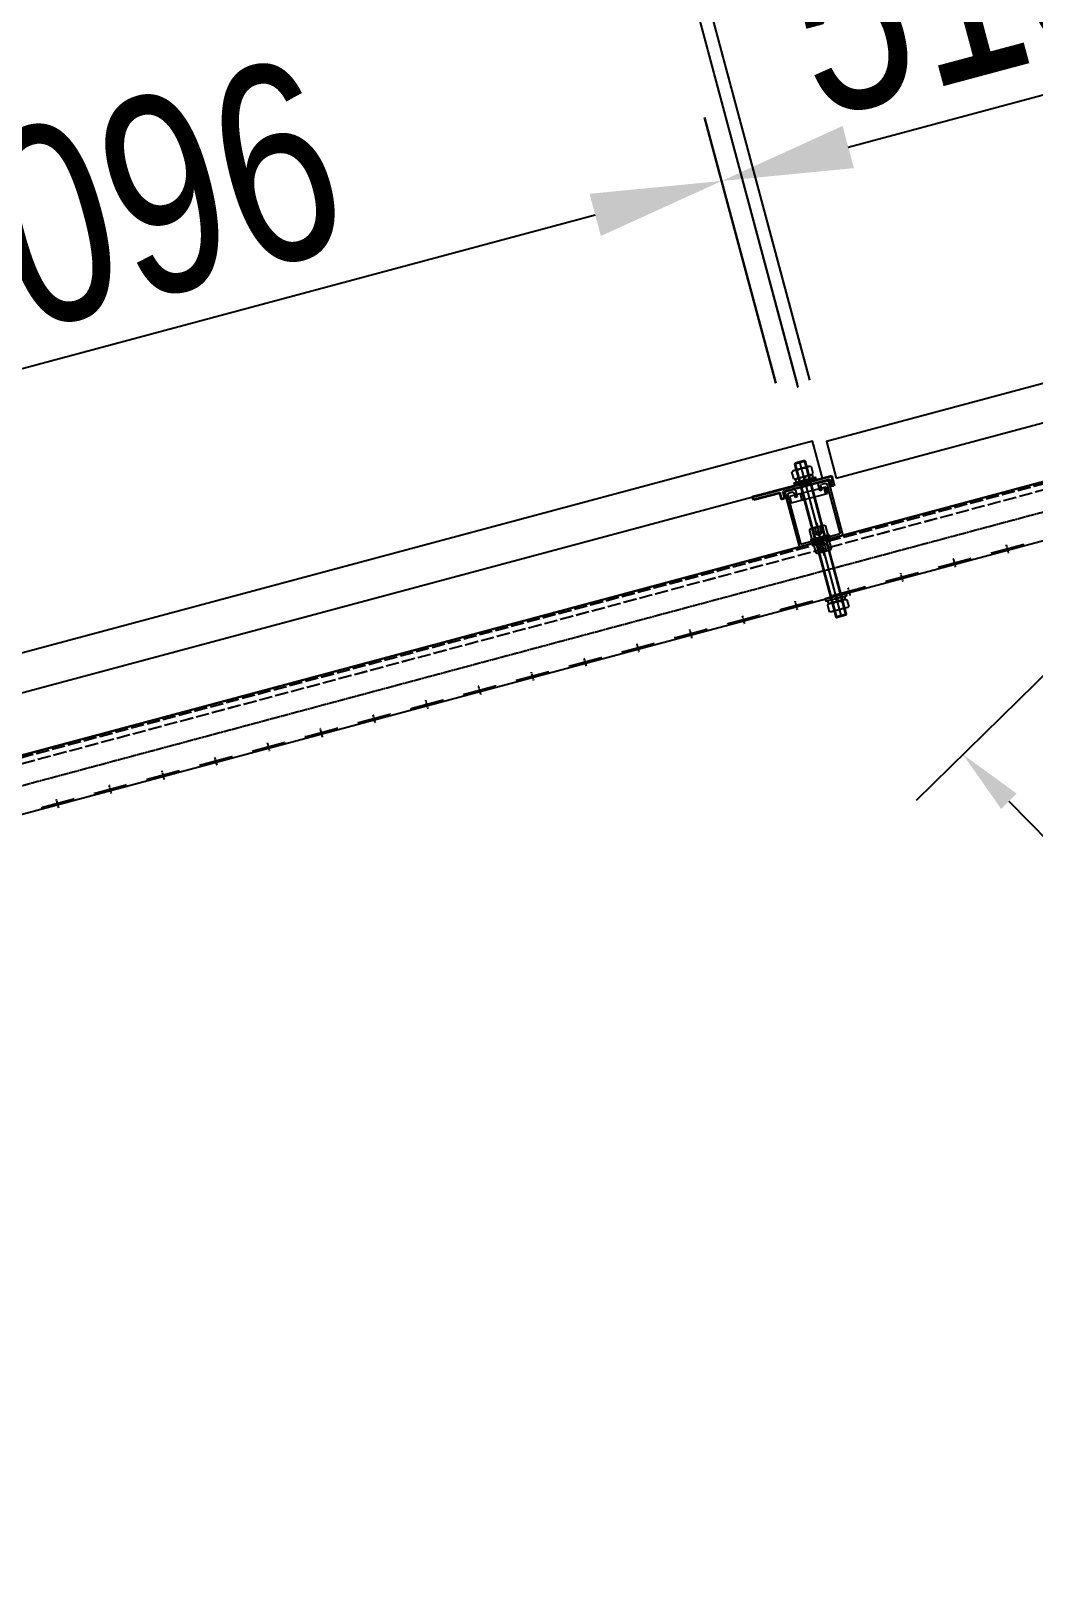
# Model space of a CAD drawing. Header units: millimetres. Extents: x -14454 to 167453, y -24 to 28032.
# Drawn here: x 46027 to 46783, y 24048 to 25224 of the extents above; entities that cross this region are included whole.
import ezdxf

# ---------------------------------------------------------------- set-up
doc = ezdxf.new("R2010")
doc.units = ezdxf.units.MM
for name, pattern in [('ACAD_ISO02W100', [15, 12, -3]), ('CENTER', [50.8, 31.75, -6.35, 6.35, -6.35]), ('CENTER2', [1.125, 0.75, -0.125, 0.125, -0.125]), ('CONTINUOUS1', [0]), ('DASH', [0.35, 0.25, -0.1]), ('DASHED', [19.05, 12.7, -6.35])]:
    doc.linetypes.add(name, pattern=pattern)
for name, color, linetype in [('003_THICK', 7, 'CONTINUOUS1'), ('cushician', 7, 'Continuous'), ('CY_生产图', 7, 'Continuous'), ('E-BUSB', 1, 'Continuous'), ('中心线', 1, 'CENTER2'), ('标注', 3, 'Continuous'), ('粗线', 7, 'Continuous'), ('组件', 4, 'Continuous'), ('细线', 3, 'DASH'), ('虚线', 3, 'ACAD_ISO02W100')]:
    doc.layers.add(name, color=color, linetype=linetype)
doc.layers.add('粗实线', color=7, linetype='Continuous', lineweight=50)
doc.layers.add('粗实线层', color=7, linetype='Continuous', lineweight=35)
doc.styles.add('标准', font='MS PGothic.ttf', dxfattribs={"width": 0.8})
doc.dimstyles.new('plan', dxfattribs={"dimscale": 60, "dimtxt": 3, "dimasz": 1, "dimexe": 1, "dimexo": 1, "dimgap": 0.5, "dimtad": 1, "dimdec": 0, "dimzin": 0, "dimdsep": 46, "dimtxsty": '标准', "dimcen": 0, "dimclrd": 3, "dimclre": 3, "dimclrt": 7, "dimadec": 0, "dimazin": 0, "dimtfac": 1, "dimtdec": 0, "dimtofl": 0, "dimtmove": 0, "dimatfit": 3, "dimfxl": 0, "dimtolj": 1, "dimtzin": 0, "dimlwe": -1, "dimarcsym": 0})
doc.dimstyles.new('副本 plan', dxfattribs={"dimscale": 60, "dimtxt": 3, "dimasz": 1, "dimexe": 3, "dimexo": 1, "dimgap": 0.5, "dimtad": 1, "dimdec": 0, "dimzin": 0, "dimdsep": 46, "dimtxsty": '标准', "dimcen": 0, "dimclrd": 3, "dimclre": 3, "dimclrt": 7, "dimadec": 0, "dimazin": 0, "dimtfac": 1, "dimtdec": 0, "dimtofl": 0, "dimtmove": 1, "dimatfit": 3, "dimfxl": 0, "dimtolj": 1, "dimtzin": 0, "dimlwe": -1, "dimarcsym": 0})

# ---------------------------------------------------------------- blocks, each defined once
blk = doc.blocks.new('*D377')
at = {"color": 3, "transparency": 16777216}
for p, q in [((37639.6, -592.9), (37432.4, -24.2)), ((35323.5, -1436.7), (35116.3, -868))]:
    blk.add_line(p, q, dxfattribs=at)
at = {"color": 3, "lineweight": -2, "transparency": 16777216}
blk.add_line((35193.2, -903.9), (37396.5, -101.1), dxfattribs=at)
at = {"color": 3, "transparency": 16777216}
for points in [[(37393.1, -91.7), (37400, -110.5), (37452.9, -80.6)], [(35189.8, -894.5), (35196.6, -913.3), (35136.8, -924.4)]]:
    blk.add_solid(points, dxfattribs=at)
at = {"layer": 'Defpoints', "color": 0, "transparency": 16777216}
for p in [(37452.9, -80.6), (37660.1, -649.3, 0), (35344, -1493.1, 0)]:
    blk.add_point(p, dxfattribs=at)
at = {"color": 7, "transparency": 16777216, "insert": (36253.8, -389.7), "char_height": 180, "attachment_point": 5, "rotation": 20.0185, "style": '标准'}
blk.add_mtext('\\A1;2465', dxfattribs=at)
blk = doc.blocks.new('*D382')
at = {"color": 3, "lineweight": -2, "transparency": 16777216}
for p, q in [((115555, -115.5), (115783.6, -54.3)), ((115548.9, -319), (115555, -115.5)), ((115670.6, -286.4), (115786.5, -255.4)), ((115543.2, -320.6), (115554.7, -317.5)), ((115427.3, -351.6), (115311.4, -382.7))]:
    blk.add_line(p, q, dxfattribs=at)
at = {"color": 3, "transparency": 16777216}
for p, q in [((115685.3, -851), (115527.6, -262.6)), ((115695.9, -844.5), (115539.2, -259.5))]:
    blk.add_line(p, q, dxfattribs=at)
for points in [[(115665.4, -267.1), (115675.8, -305.7), (115554.7, -317.5)], [(115422.1, -332.3), (115432.4, -371), (115543.2, -320.6)]]:
    blk.add_solid(points, dxfattribs=at)
at = {"layer": 'Defpoints', "color": 0, "transparency": 16777216}
for p in [(115554.7, -317.5), (115700.8, -909), (115711.4, -902.4, 9.3)]:
    blk.add_point(p, dxfattribs=at)
at = {"color": 7, "transparency": 16777216, "insert": (115638.2, 31), "char_height": 180, "attachment_point": 5, "rotation": 14.9999, "style": '标准'}
blk.add_mtext('\\A1;12', dxfattribs=at)
blk = doc.blocks.new('*D387')
at = {"color": 3, "transparency": 16777216}
for p, q in [((115665, -847.2), (115599.9, -604.2)), ((114606.2, -1130.8), (114541.1, -887.9))]:
    blk.add_line(p, q, dxfattribs=at)
at = {"color": 3, "lineweight": -2, "transparency": 16777216}
blk.add_line((114672.6, -914.8), (115499.5, -693.2), dxfattribs=at)
at = {"color": 3, "transparency": 16777216}
for points in [[(115494.3, -673.9), (115504.7, -712.5), (115615.4, -662.1)], [(114667.4, -895.4), (114677.7, -934.1), (114556.6, -945.8)]]:
    blk.add_solid(points, dxfattribs=at)
at = {"layer": 'Defpoints', "color": 0, "transparency": 16777216}
for p in [(115615.4, -662.1), (115680.5, -905.1, 49.8), (114621.8, -1188.8, 48.2)]:
    blk.add_point(p, dxfattribs=at)
at = {"color": 7, "transparency": 16777216, "insert": (115055, -688.1), "char_height": 180, "attachment_point": 5, "rotation": 15, "style": '标准'}
blk.add_mtext('\\A1;1096', dxfattribs=at)
blk = doc.blocks.new('*D390')
at = {"color": 3, "transparency": 16777216}
for p, q in [((115684.6, -848.2), (115527.6, -262.6)), ((114590, -1144.9), (114432.3, -556.1))]:
    blk.add_line(p, q, dxfattribs=at)
at = {"color": 3, "lineweight": -2, "transparency": 16777216}
blk.add_line((114563.7, -583), (115427.3, -351.6), dxfattribs=at)
at = {"color": 3, "transparency": 16777216}
for points in [[(115422.1, -332.3), (115432.4, -370.9), (115543.2, -320.6)], [(114558.5, -563.7), (114568.9, -602.3), (114447.8, -614.1)]]:
    blk.add_solid(points, dxfattribs=at)
at = {"layer": 'Defpoints', "color": 0, "transparency": 16777216}
for p in [(115543.2, -320.6), (115700.1, -906.2, 0), (114605.6, -1202.9)]:
    blk.add_point(p, dxfattribs=at)
at = {"color": 7, "transparency": 16777216, "insert": (114964.4, -351.4), "char_height": 180, "attachment_point": 5, "rotation": 14.9999, "style": '标准'}
blk.add_mtext('\\A1;1134', dxfattribs=at)
blk = doc.blocks.new('zj65100A$C3C46345F')
at = {"layer": '粗线'}
for p, q in [((0, 51), (0, 1)), ((1, 52), (9, 52)), ((2, 49), (2, 3)), ((3, 50), (7, 50)), ((8, 49), (8, 44.9)), ((8, 44.9), (10, 44.9)), ((10, 51), (10, 44.9)), ((31.3, 51), (31.3, 44.9)), ((31.3, 44.9), (33.3, 44.9)), ((32.3, 52), (40.3, 52)), ((33.3, 49), (33.3, 44.9)), ((34.3, 50), (38.3, 50)), ((39.3, 49), (39.3, 3)), ((41.3, 51), (41.3, 1)), ((1, 0), (40.3, 0)), ((3, 2), (38.3, 2))]:
    blk.add_line(p, q, dxfattribs=at)
for centre, start, end in [((1, 51), 90, 180), ((3, 49), 90, 180), ((7, 49), 0, 90), ((9, 51), 0, 90), ((32.3, 51), 90, 180), ((34.3, 49), 90, 180), ((38.3, 49), 0, 90), ((40.3, 51), 0, 90), ((1, 1), 180, 270), ((3, 3), 180, 270), ((38.3, 3), 270, 0), ((40.3, 1), 270, 0)]:
    blk.add_arc(centre, 1, start, end, dxfattribs=at)
blk = doc.blocks.new('zj65100A$C5558085D')
at = {"layer": '粗线'}
for p, q in [((0, 6, 0), (0, 0, 0)), ((0, 6, 0), (34.3, 6, 0)), ((2, 6, 0), (2, 0, 0)), ((24.3, 6, 0), (24.3, 0, 0)), ((34.3, 6, 0), (34.3, 0, 0)), ((34.3, 5.2, 0), (34.3, 5.7, 0)), ((34.3, 0, 0), (0, 0, 0))]:
    blk.add_line(p, q, dxfattribs=at)
blk = doc.blocks.new('zj65100A$C440D491C')
at = {"layer": '粗实线', "lineweight": 35, "ltscale": 0.001}
for p, q in [((-5, 0.5), (-5, 9)), ((29.9, 9), (-5, 9)), ((-2.5, 0), (-4.5, 0)), ((-2, 5.5), (-2, 0.5)), ((-1.5, 6), (41.5, 6)), ((30.2, 8.7), (30.1, 8.9)), ((30.7, 8.9), (30.6, 8.7)), ((31.1, 9), (30.9, 9)), ((31.4, 8.7), (31.3, 8.9)), ((31.9, 8.9), (31.8, 8.7)), ((32.3, 9), (32.1, 9)), ((32.6, 8.7), (32.5, 8.9)), ((33.1, 8.9), (33, 8.7)), ((33.5, 9), (33.3, 9)), ((33.8, 8.7), (33.7, 8.9)), ((34.3, 8.9), (34.2, 8.7)), ((34.7, 9), (34.5, 9)), ((35, 8.7), (34.9, 8.9)), ((35.5, 8.9), (35.4, 8.7)), ((35.9, 9), (35.7, 9)), ((36.2, 8.7), (36.1, 8.9)), ((36.7, 8.9), (36.6, 8.7)), ((37.1, 9), (36.9, 9)), ((37.4, 8.7), (37.3, 8.9)), ((37.9, 8.9), (37.8, 8.7)), ((38.3, 9), (38.1, 9)), ((38.6, 8.7), (38.5, 8.9)), ((39.1, 8.9), (39, 8.7)), ((39.5, 9), (39.3, 9)), ((39.8, 8.7), (39.7, 8.9)), ((40.3, 8.9), (40.2, 8.7)), ((40.7, 9), (40.5, 9)), ((41, 8.7), (40.9, 8.9)), ((41.5, 8.9), (41.4, 8.7)), ((41.9, 9), (41.7, 9)), ((42, 5.5), (42, 0.5)), ((42.2, 8.7), (42.1, 8.9)), ((42.5, 0), (44.5, 0)), ((42.7, 8.9), (42.6, 8.7)), ((43.1, 9), (42.9, 9)), ((43.4, 8.7), (43.3, 8.9)), ((43.9, 8.9), (43.8, 8.7)), ((44.3, 9), (44.1, 9)), ((44.6, 8.7), (44.5, 8.9)), ((45.1, 8.9), (45, 8.7)), ((45, 0.5), (45, 5.5)), ((45.5, 9), (45.3, 9)), ((45.5, 6), (69.6, 6)), ((45.8, 8.7), (45.7, 8.9)), ((46.3, 8.9), (46.2, 8.7)), ((46.7, 9), (46.5, 9)), ((47, 8.7), (46.9, 8.9)), ((47.5, 8.9), (47.4, 8.7)), ((47.9, 9), (47.7, 9)), ((48.2, 8.7), (48.1, 8.9)), ((48.7, 8.9), (48.6, 8.7)), ((49.1, 9), (48.9, 9)), ((49.4, 8.7), (49.3, 8.9)), ((49.9, 8.9), (49.8, 8.7)), ((50.3, 9), (50.1, 9)), ((50.6, 8.7), (50.5, 8.9)), ((51.1, 8.9), (51, 8.7)), ((51.5, 9), (51.3, 9)), ((51.8, 8.7), (51.7, 8.9)), ((52.3, 8.9), (52.2, 8.7)), ((52.7, 9), (52.5, 9)), ((53, 8.7), (52.9, 8.9)), ((53.5, 8.9), (53.4, 8.7)), ((53.9, 9), (53.7, 9)), ((54.2, 8.7), (54.1, 8.9)), ((54.7, 8.9), (54.6, 8.7)), ((55.1, 9), (54.9, 9)), ((55.4, 8.7), (55.3, 8.9)), ((55.9, 8.9), (55.8, 8.7)), ((56.3, 9), (56.1, 9)), ((56.6, 8.7), (56.5, 8.9)), ((57.1, 8.9), (57, 8.7)), ((57.5, 9), (57.3, 9)), ((57.8, 8.7), (57.7, 8.9)), ((58.3, 8.9), (58.2, 8.7)), ((58.7, 9), (58.5, 9)), ((59, 8.7), (58.9, 8.9)), ((59.5, 8.9), (59.4, 8.7)), ((59.9, 9), (59.7, 9)), ((60.2, 8.7), (60.1, 8.9)), ((60.7, 8.9), (60.6, 8.7)), ((61.1, 9), (60.9, 9)), ((61.4, 8.7), (61.3, 8.9)), ((61.9, 8.9), (61.8, 8.7)), ((62.3, 9), (62.1, 9)), ((62.6, 8.7), (62.5, 8.9)), ((63.1, 8.9), (63, 8.7)), ((63.5, 9), (63.3, 9)), ((63.8, 8.7), (63.7, 8.9)), ((64.3, 8.9), (64.2, 8.7)), ((64.7, 9), (64.5, 9)), ((65, 8.7), (64.9, 8.9)), ((65.5, 8.9), (65.4, 8.7)), ((65.9, 9), (65.7, 9)), ((66.2, 8.7), (66.1, 8.9)), ((66.7, 8.9), (66.6, 8.7)), ((67.1, 9), (66.9, 9)), ((67.4, 8.7), (67.3, 8.9)), ((67.9, 8.9), (67.8, 8.7)), ((69.5, 9), (68.1, 9)), ((70, 6.5), (70, 8.5))]:
    blk.add_line(p, q, dxfattribs=at)
for centre, radius, start, end in [((-4.5, 0.5), 0.5, 180.0001, 270.0001), ((-2.5, 0.5), 0.5, 270.0002, 0.0002), ((-1.5, 5.5), 0.5, 90.0002, 180.0002), ((29.9, 8.8), 0.2, 36.87, 90.0001), ((30.4, 8.8), 0.2, 216.87, 323.1302), ((30.9, 8.8), 0.2, 90.0001, 143.1302), ((31.1, 8.8), 0.2, 36.87, 90.0001), ((31.6, 8.8), 0.2, 216.87, 323.1302), ((32.1, 8.8), 0.2, 90.0001, 143.1302), ((32.3, 8.8), 0.2, 36.87, 90.0001), ((32.8, 8.8), 0.2, 216.87, 323.1302), ((33.3, 8.8), 0.2, 90.0001, 143.1302), ((33.5, 8.8), 0.2, 36.87, 90.0001), ((34, 8.8), 0.2, 216.87, 323.1302), ((34.5, 8.8), 0.2, 90.0001, 143.1302), ((34.7, 8.8), 0.2, 36.87, 90.0001), ((35.2, 8.8), 0.2, 216.87, 323.1302), ((35.7, 8.8), 0.2, 90.0001, 143.1302), ((35.9, 8.8), 0.2, 36.87, 90.0001), ((36.4, 8.8), 0.2, 216.87, 323.1302), ((36.9, 8.8), 0.2, 90.0001, 143.1302), ((37.1, 8.8), 0.2, 36.87, 90.0001), ((37.6, 8.8), 0.2, 216.87, 323.1302), ((38.1, 8.8), 0.2, 90.0001, 143.1302), ((38.3, 8.8), 0.2, 36.87, 90.0001), ((38.8, 8.8), 0.2, 216.87, 323.1302), ((39.3, 8.8), 0.2, 90.0001, 143.1302), ((39.5, 8.8), 0.2, 36.87, 90.0001), ((40, 8.8), 0.2, 216.87, 323.1302), ((40.5, 8.8), 0.2, 90.0001, 143.1302), ((40.7, 8.8), 0.2, 36.87, 90.0001), ((41.2, 8.8), 0.2, 216.87, 323.1302), ((41.7, 8.8), 0.2, 90.0001, 143.1302), ((41.5, 5.5), 0.5, 0.0001, 90.0001), ((41.9, 8.8), 0.2, 36.87, 90.0001), ((42.5, 0.5), 0.5, 180.0001, 270.0001), ((42.4, 8.8), 0.2, 216.87, 323.1302), ((42.9, 8.8), 0.2, 90.0001, 143.1302), ((43.1, 8.8), 0.2, 36.87, 90.0001), ((43.6, 8.8), 0.2, 216.87, 323.1302), ((44.1, 8.8), 0.2, 90.0001, 143.1302), ((44.3, 8.8), 0.2, 36.87, 90.0001), ((44.5, 0.5), 0.5, 270.0002, 0.0002), ((44.8, 8.8), 0.2, 216.87, 323.1302), ((45.5, 5.5), 0.5, 90.0001, 180.0001), ((45.3, 8.8), 0.2, 90.0001, 143.1302), ((45.5, 8.8), 0.2, 36.87, 90.0001), ((46, 8.8), 0.2, 216.87, 323.1302), ((46.5, 8.8), 0.2, 90.0001, 143.1302), ((46.7, 8.8), 0.2, 36.87, 90.0001), ((47.2, 8.8), 0.2, 216.87, 323.1302), ((47.7, 8.8), 0.2, 90.0001, 143.1302), ((47.9, 8.8), 0.2, 36.87, 90.0001), ((48.4, 8.8), 0.2, 216.87, 323.1302), ((48.9, 8.8), 0.2, 90.0001, 143.1302), ((49.1, 8.8), 0.2, 36.87, 90.0001), ((49.6, 8.8), 0.2, 216.87, 323.1302), ((50.1, 8.8), 0.2, 90.0001, 143.1302), ((50.3, 8.8), 0.2, 36.87, 90.0001), ((50.8, 8.8), 0.2, 216.87, 323.1302), ((51.3, 8.8), 0.2, 90.0001, 143.1302), ((51.5, 8.8), 0.2, 36.87, 90.0001), ((52, 8.8), 0.2, 216.87, 323.1302), ((52.5, 8.8), 0.2, 90.0001, 143.1302), ((52.7, 8.8), 0.2, 36.87, 90.0001), ((53.2, 8.8), 0.2, 216.87, 323.1302), ((53.7, 8.8), 0.2, 90.0001, 143.1302), ((53.9, 8.8), 0.2, 36.87, 90.0001), ((54.4, 8.8), 0.2, 216.87, 323.1302), ((54.9, 8.8), 0.2, 90.0001, 143.1302), ((55.1, 8.8), 0.2, 36.87, 90.0001), ((55.6, 8.8), 0.2, 216.87, 323.1302), ((56.1, 8.8), 0.2, 90.0001, 143.1302), ((56.3, 8.8), 0.2, 36.87, 90.0001), ((56.8, 8.8), 0.2, 216.87, 323.1302), ((57.3, 8.8), 0.2, 90.0001, 143.1302), ((57.5, 8.8), 0.2, 36.87, 90.0001), ((58, 8.8), 0.2, 216.87, 323.1302), ((58.5, 8.8), 0.2, 90.0001, 143.1302), ((58.7, 8.8), 0.2, 36.87, 90.0001), ((59.2, 8.8), 0.2, 216.87, 323.1302), ((59.7, 8.8), 0.2, 90.0001, 143.1302), ((59.9, 8.8), 0.2, 36.87, 90.0001), ((60.4, 8.8), 0.2, 216.87, 323.1302), ((60.9, 8.8), 0.2, 90.0001, 143.1302), ((61.1, 8.8), 0.2, 36.87, 90.0001), ((61.6, 8.8), 0.2, 216.87, 323.1302), ((62.1, 8.8), 0.2, 90.0001, 143.1302), ((62.3, 8.8), 0.2, 36.87, 90.0001), ((62.8, 8.8), 0.2, 216.87, 323.1302), ((63.3, 8.8), 0.2, 90.0001, 143.1302), ((63.5, 8.8), 0.2, 36.87, 90.0001), ((64, 8.8), 0.2, 216.87, 323.1302), ((64.5, 8.8), 0.2, 90.0001, 143.1302), ((64.7, 8.8), 0.2, 36.87, 90.0001), ((65.2, 8.8), 0.2, 216.87, 323.1302), ((65.7, 8.8), 0.2, 90.0001, 143.1302), ((65.9, 8.8), 0.2, 36.87, 90.0001), ((66.4, 8.8), 0.2, 216.87, 323.1302), ((66.9, 8.8), 0.2, 90.0001, 143.1302), ((67.1, 8.8), 0.2, 36.87, 90.0001), ((67.6, 8.8), 0.2, 216.87, 323.1302), ((68.1, 8.8), 0.2, 90.0001, 143.1302), ((69.5, 8.5), 0.5, 0.0001, 91.7685), ((69.5, 6.5), 0.5, 283.1341, 0.0001)]:
    blk.add_arc(centre, radius, start, end, dxfattribs=at)
blk = doc.blocks.new('zj65100A$C57FE3A9E')
at = {"layer": '标注', "ltscale": 0.001}
blk.add_hatch(color=256, dxfattribs=at).paths.add_polyline_path([(54.5, 9), (45.5, 9), (45.5, 6), (54.5, 6)])
at = {"layer": '中心线', "linetype": 'CENTER', "ltscale": 0.001}
blk.add_line((50, 11.1), (50, 4.3), dxfattribs=at)
at = {"layer": '标注', "ltscale": 0.001}
blk.add_lwpolyline([(54.5, 9), (45.5, 9), (45.5, 6), (54.5, 6)], close=True, dxfattribs=at)
at = {"layer": '粗实线', "lineweight": 30, "xscale": -1, "rotation": 0.001716497107011605}
blk.add_blockref('zj65100A$C440D491C', (70, 0), dxfattribs=at)
blk = doc.blocks.new('zj65100ZDFRWGFSFA$C67153D70')
at = {"layer": '003_THICK'}
for p, q in [((1, 7.2), (1, 0.8)), ((3.3, 8), (17.1, 8)), ((5.6, 7.2), (5.6, 0.8)), ((14.8, 7.2), (14.8, 0.8)), ((19.4, 7.2), (19.4, 0.8)), ((3.3, 0), (17.1, 0))]:
    blk.add_line(p, q, dxfattribs=at)
for centre, radius, start, end in [((3.3, 4.4), 3.66, 50.8833, 129.1167), ((3.3, 3.7), 3.66, 230.8833, 309.1167), ((10.2, -5.4), 13.4, 69.8555, 110.1445), ((10.2, 13.4), 13.4, 249.8555, 290.1445), ((17.1, 4.4), 3.66, 50.8833, 129.1167), ((17.1, 3.7), 3.66, 230.8833, 309.1167)]:
    blk.add_arc(centre, radius, start, end, dxfattribs=at)
at = {"layer": 'cushician'}
for p, q in [((2.2, 8), (2.2, 11)), ((2.2, 8), (18.2, 8)), ((18.2, 8), (18.2, 11))]:
    blk.add_line(p, q, dxfattribs=at)
blk.add_lwpolyline([(0, 13), (20, 13), (20, 11), (0, 11)], close=True, dxfattribs=at)
at = {"layer": '细线', "color": 2}
for p, q in [((8.3, 8), (10, 11)), ((9.7, 8), (11.4, 11))]:
    blk.add_line(p, q, dxfattribs=at)
blk = doc.blocks.new('zj65100M10X75内六角螺栓组合')
for p, q in [((8018.7, 5346.6, 0), (8018.7, 5338.3, 0)), ((8018.7, 5338.3, 0), (8033.7, 5338.3, 0)), ((8032, 5348.3, 0), (8020.3, 5348.3, 0)), ((8021.2, 5338.3, 0), (8021.2, 5264.1, 0)), ((8021.2, 5335.8, 0), (8031.2, 5335.8, 0)), ((8026.2, 5348.3, 0), (8026.2, 5348.3, 0)), ((8031.2, 5338.3, 0), (8031.2, 5264.1, 0)), ((8033.7, 5338.3, 0), (8033.7, 5346.6, 0)), ((8021.2, 5264.1, 0), (8031.2, 5264.1, 0)), ((8021.2, 5264.1, 0), (8021.8, 5263.3, 0)), ((8021.8, 5263.3, 0), (8030.6, 5263.3, 0)), ((8031.2, 5264.1, 0), (8030.6, 5263.3, 0))]:
    blk.add_line(p, q)
at = {"color": 3}
for p, q in [((8021.8, 5335.8, 0), (8021.2, 5338.3, 0)), ((8021.8, 5335.8, 0), (8021.8, 5264.1, 0)), ((8030.6, 5335.8, 0), (8031.2, 5338.3, 0)), ((8030.6, 5335.8, 0), (8030.6, 5264.1, 0))]:
    blk.add_line(p, q, dxfattribs=at)
at = {"color": 3, "linetype": 'DASHED'}
for p, q in [((8021.4, 5343.3, 0), (8021.4, 5348.3, 0)), ((8021.4, 5343.3, 0), (8026.2, 5340.5, 0)), ((8023.8, 5348.3, 0), (8023.8, 5343.3, 0)), ((8031, 5343.3, 0), (8026.2, 5340.5, 0)), ((8028.6, 5348.3, 0), (8028.6, 5343.3, 0)), ((8031, 5348.3, 0), (8031, 5343.3, 0))]:
    blk.add_line(p, q, dxfattribs=at)
at = {"color": 1, "linetype": 'CENTER', "ltscale": 9}
blk.add_line((8026.2, 5348.3, 0), (8026.2, 5263.3, 0), dxfattribs=at)
at = {"elevation": 0}
blk.add_lwpolyline([(8017.4, 5338.3), (8034.9, 5338.3), (8034.9, 5336.6), (8017.4, 5336.6)], close=True, dxfattribs=at)
for centre, start, end in [((8020.3, 5346.6, 0), 90, 180), ((8032, 5346.6, 0), 0, 90)]:
    blk.add_arc(centre, 1.67, start, end)
at = {"color": 3, "linetype": 'DASHED'}
for centre in [(8026.2, 5353, 0), (8026.2, 5348, 0)]:
    blk.add_arc(centre, 5.32, 243.0947, 296.9053, dxfattribs=at)
at = {"layer": 'E-BUSB'}
blk.add_line((8026.2, 5334.9, 0), (8026.2, 5263.3, 0), dxfattribs=at)
at = {"layer": '粗实线层'}
blk.add_line((8026.2, 5321.1, 0), (8026.2, 5330.6, 0), dxfattribs=at)
at = {"layer": '粗线', "rotation": 359.9999998357005}
blk.add_blockref('zj65100ZDFRWGFSFA$C67153D70', (8016.2, 5269.6, 0), dxfattribs=at)
blk = doc.blocks.new('zj65100A$C3636562C')
at = {"xscale": -1, "rotation": 194.9999992630141}
blk.add_blockref('zj65100M10X75内六角螺栓组合', (-9107.3, 3029.3, 0), dxfattribs=at)
at = {"rotation": 14.99999975941453}
blk.add_blockref('zj65100M10X75内六角螺栓组合', (-6344.8, -7280.2, 0), dxfattribs=at)
at = {"layer": '粗线', "extrusion": (5.87236e-06, 7.82333e-07, 1), "xscale": -1, "rotation": 15.17856596236601}
blk.add_blockref('zj65100A$C57FE3A9E', (63.4, 7.9), dxfattribs=at)
at = {"layer": '粗线', "rotation": 14.99999965130814}
blk.add_blockref('zj65100A$C3C46345F', (7.2, -55.4, 0), dxfattribs=at)
at = {"layer": '粗线', "extrusion": (5.87236e-06, 7.82333e-07, 1), "rotation": 15.1768494450221}
blk.add_blockref('zj65100A$C5558085D', (0.2, -15, 0), dxfattribs=at)
blk = doc.blocks.new('*D399')
at = {"color": 3, "transparency": 16777216}
for p, q in [((116161.9, -718.4), (116095.6, -471.3)), ((115664.8, -847.2), (115599.6, -604.2))]:
    blk.add_line(p, q, dxfattribs=at)
at = {"color": 3, "lineweight": -2, "transparency": 16777216}
blk.add_line((115731.1, -631.1), (115995.3, -560.3), dxfattribs=at)
at = {"color": 3, "transparency": 16777216}
for points in [[(115990.1, -541), (116000.4, -579.7), (116111.2, -529.3)], [(115725.9, -611.8), (115736.3, -650.4), (115615.2, -662.2)]]:
    blk.add_solid(points, dxfattribs=at)
at = {"layer": 'Defpoints', "color": 0, "transparency": 16777216}
for p in [(116111.2, -529.3), (116177.4, -776.4, 28.9), (115680.3, -905.2, 48.2)]:
    blk.add_point(p, dxfattribs=at)
at = {"color": 7, "transparency": 16777216, "insert": (115832.1, -479.8), "char_height": 180, "attachment_point": 5, "rotation": 15, "style": '标准'}
blk.add_mtext('\\A1;513', dxfattribs=at)
blk = doc.blocks.new('*D408')
at = {"color": 3, "linetype": 'Continuous', "transparency": 16777216}
for p, q in [((4436.6, 2594), (4230.2, 2391.7)), ((5486.5, 1522.7), (5280.2, 1320.4))]:
    blk.add_line(p, q, dxfattribs=at)
at = {"color": 3, "linetype": 'Continuous', "lineweight": -2, "transparency": 16777216}
blk.add_line((4315.1, 2390.9), (5281, 1405.3), dxfattribs=at)
at = {"color": 3, "transparency": 16777216}
for points in [[(4322.2, 2397.9), (4308, 2383.9), (4273.1, 2433.7)], [(5288.2, 1412.3), (5273.9, 1398.3), (5323, 1362.4)]]:
    blk.add_solid(points, dxfattribs=at)
at = {"layer": 'Defpoints', "color": 0, "transparency": 16777216}
for p in [(4479.5, 2636, 4.2), (5529.4, 1564.7, 4.2), (5323, 1362.4)]:
    blk.add_point(p, dxfattribs=at)
at = {"color": 7, "transparency": 16777216, "insert": (4873, 1971.6), "char_height": 150, "attachment_point": 5, "rotation": 314.4221, "style": '标准'}
blk.add_mtext('\\A1;1500', dxfattribs=at)
blk = doc.blocks.new('zj65100182-78组件组合')
at = {"layer": '组件', "color": 6, "elevation": -11.7}
blk.add_lwpolyline([(35355.4, -1524.4), (37671.8, -681.3), (37659.8, -648.4), (35343.4, -1491.5)], close=True, dxfattribs=at)
dim = blk.add_aligned_dim(p1=(35344, -1493.1, -21), p2=(37660.1, -649.3, -21), distance=605.3, dimstyle='plan')
dim.commit()
dim.dimension.update_dxf_attribs({"geometry": '*D377', "text_midpoint": (36253.8, -389.7, -21)})
blk = doc.blocks.new('zj651001672279609', base_point=(111982.52, -2073.78))
for p, q in [((120475.91, 286.23, -5.38), (114294.1, -1370.18, -5.52)), ((118157.58, -334.96, -5.52), (112362.14, -1887.85, -5.52))]:
    blk.add_line(p, q)
at = {"elevation": -5.52}
blk.add_lwpolyline([(118157.58, -334.96), (112362.14, -1887.85), (112375.6, -1938.08), (118171.04, -385.19)], close=True, dxfattribs=at)
at = {"layer": '中心线'}
for p, q in [((118164.57, -361.04, -5.42), (112369.13, -1913.93, -5.52)), ((115877.85, -1002.75), (115875.78, -995.03)), ((115891.57, -995.97), (115891.05, -994.04)), ((115829.56, -1015.7), (115827.49, -1007.97)), ((115843.27, -1008.92), (115842.75, -1006.98)), ((115862.07, -1001.81), (115862.59, -1003.74)), ((115781.26, -1028.64), (115779.19, -1020.91)), ((115794.97, -1021.86), (115794.46, -1019.92)), ((115813.77, -1014.75), (115814.29, -1016.68)), ((115717.18, -1040.63), (115717.7, -1042.56)), ((115732.97, -1041.58), (115730.89, -1033.85)), ((115746.68, -1034.8), (115746.16, -1032.87)), ((115765.48, -1027.69), (115766, -1029.62)), ((115668.89, -1053.57), (115669.4, -1055.5)), ((115684.67, -1054.52), (115682.6, -1046.79)), ((115698.38, -1047.74), (115697.86, -1045.81)), ((115620.59, -1066.51), (115621.11, -1068.44)), ((115636.37, -1067.46), (115634.3, -1059.73)), ((115650.08, -1060.68), (115649.57, -1058.75)), ((115572.29, -1079.45), (115572.81, -1081.38)), ((115588.08, -1080.4), (115586.01, -1072.67)), ((115601.79, -1073.62), (115601.27, -1071.69)), ((115505.2, -1099.5), (115504.68, -1097.57)), ((115524, -1092.39), (115524.51, -1094.33)), ((115539.78, -1093.34), (115537.71, -1085.61)), ((115553.49, -1086.56), (115552.97, -1084.63)), ((115443.19, -1119.22), (115441.12, -1111.5)), ((115456.9, -1112.44), (115456.38, -1110.51)), ((115475.7, -1105.33), (115476.22, -1107.27)), ((115491.48, -1106.28), (115489.41, -1098.55)), ((115394.89, -1132.16), (115392.82, -1124.44)), ((115408.6, -1125.38), (115408.09, -1123.45)), ((115427.4, -1118.28), (115427.92, -1120.21)), ((115346.59, -1145.11), (115344.52, -1137.38)), ((115360.31, -1138.33), (115359.79, -1136.39)), ((115379.11, -1131.22), (115379.63, -1133.15)), ((115298.3, -1158.05), (115296.23, -1150.32)), ((115312.01, -1151.27), (115311.49, -1149.33)), ((115330.81, -1144.16), (115331.33, -1146.09)), ((115250, -1170.99), (115247.93, -1163.26)), ((115263.71, -1164.21), (115263.2, -1162.28)), ((115282.52, -1157.1), (115283.03, -1159.03)), ((115185.92, -1182.98), (115186.44, -1184.91)), ((115201.71, -1183.93), (115199.64, -1176.2)), ((115215.42, -1177.15), (115214.9, -1175.22)), ((115234.22, -1170.04), (115234.74, -1171.97)), ((115137.63, -1195.92), (115138.14, -1197.85)), ((115153.41, -1196.87), (115151.34, -1189.14)), ((115167.12, -1190.09), (115166.6, -1188.16)), ((115089.33, -1208.86), (115089.85, -1210.79)), ((115105.11, -1209.81), (115103.04, -1202.08)), ((115118.83, -1203.03), (115118.31, -1201.1)), ((115041.03, -1221.8), (115041.55, -1223.74)), ((115056.82, -1222.75), (115054.75, -1215.02)), ((115070.53, -1215.97), (115070.01, -1214.04)), ((114992.74, -1234.74), (114993.26, -1236.68)), ((115008.52, -1235.69), (115006.45, -1227.96)), ((115022.23, -1228.91), (115021.72, -1226.98))]:
    blk.add_line(p, q, dxfattribs=at)
at = {"layer": '组件', "color": 6, "elevation": 28.85}
blk.add_lwpolyline([(114612.21, -1227.6), (115707.57, -934.1), (115698.51, -900.29), (114603.15, -1193.79)], close=True, dxfattribs=at)
at = {"layer": '细线', "color": 2, "const_width": 2}
for points in [[(115891.31, -995.01), (115862.33, -1002.77), (115864.24, -1002.26)], [(115843.01, -1007.95), (115814.03, -1015.71), (115815.94, -1015.2)], [(115794.71, -1020.89), (115765.74, -1028.66), (115767.64, -1028.14)], [(115746.42, -1033.83), (115717.44, -1041.6), (115719.35, -1041.08)], [(115698.12, -1046.77), (115669.14, -1054.54), (115671.05, -1054.03)], [(115649.83, -1059.71), (115620.85, -1067.48), (115622.76, -1066.97)], [(115601.53, -1072.65), (115572.55, -1080.42), (115574.46, -1079.91)], [(115504.94, -1098.54), (115475.96, -1106.3), (115477.87, -1105.79)], [(115553.23, -1085.6), (115524.26, -1093.36), (115526.16, -1092.85)], [(115456.64, -1111.48), (115427.66, -1119.24), (115429.57, -1118.73)], [(115408.34, -1124.42), (115379.37, -1132.18), (115381.27, -1131.67)], [(115360.05, -1137.36), (115331.07, -1145.12), (115332.98, -1144.61)], [(115311.75, -1150.3), (115282.77, -1158.06), (115284.68, -1157.55)], [(115263.46, -1163.24), (115234.48, -1171.01), (115236.39, -1170.49)], [(115215.16, -1176.18), (115186.18, -1183.95), (115188.09, -1183.44)], [(115166.86, -1189.12), (115137.89, -1196.89), (115139.79, -1196.38)], [(115118.57, -1202.06), (115089.59, -1209.83), (115091.5, -1209.32)], [(115070.27, -1215), (115041.29, -1222.77), (115043.2, -1222.26)], [(115021.97, -1227.95), (114993, -1235.71), (114994.9, -1235.2)]]:
    blk.add_lwpolyline(points, dxfattribs=at)
at = {"layer": '虚线'}
for p, q in [((120476.43, 284.3, -5.38), (114294.62, -1372.11, -5.52)), ((120477.86, 278.99, -5.38), (114296.04, -1377.42, -5.52)), ((118158.1, -336.89, -5.52), (112362.66, -1889.78, -5.52)), ((118159.53, -342.21, -5.52), (112364.08, -1895.09, -5.52))]:
    blk.add_line(p, q, dxfattribs=at)
at = {"rotation": 355}
blk.add_blockref('zj65100182-78组件组合', (80632.14, 3665.78, 49.85), dxfattribs=at)
at = {"xscale": -0.9999999999999996, "rotation": 30.00000003427655}
blk.add_blockref('zj65100A$C3636562C', (115704.76, -934.92, -19.31), dxfattribs=at)
at = {"color": 1}
for base, p1, p2, picture, middle in [((115554.71, -317.48, 28.85), (115700.83, -908.95, 28.85), (115711.43, -902.41, 38.19), '*D382', (115552.9, 8.14, 28.85)), ((115543.17, -320.55, 28.85), (114605.58, -1202.85, 28.85), (115700.08, -906.17, 28.85), '*D390', (114964.43, -351.39, 28.85))]:
    dim = blk.add_linear_dim(base=base, p1=p1, p2=p2, angle=14.99995, dimstyle='plan', override={"dimtmove": 1}, dxfattribs=at)
    dim.commit()
    dim.dimension.update_dxf_attribs({"geometry": picture, "text_midpoint": middle})
for base, p1, p2, picture, middle in [((116111.18, -529.27, -19.31), (115680.29, -905.17, 28.85), (116177.39, -776.4, 9.54), '*D399', (115832.12, -479.81, -19.31)), ((115615.39, -662.12, -19.31), (114621.76, -1188.8, 28.85), (115680.5, -905.11, 30.49), '*D387', (115054.96, -688.05, -19.31))]:
    dim = blk.add_linear_dim(base=base, p1=p1, p2=p2, angle=14.99998, dimstyle='plan')
    dim.commit()
    dim.dimension.update_dxf_attribs({"geometry": picture, "text_midpoint": middle})
blk = doc.blocks.new('C3.5')
blk.add_blockref('zj651001672279609', (419.5, 1546.9, 5.5))
dim = blk.add_aligned_dim(p1=(4479.5, 2636, -0.1), p2=(5529.4, 1564.7, -0.1), distance=-288.9, dimstyle='副本 plan', override={"dimtxt": 2.5, "dimexe": 1})
dim.commit()
dim.dimension.update_dxf_attribs({"geometry": '*D408', "text_midpoint": (4873, 1971.6, -4.3)})
blk = doc.blocks.new('a20e8561e9664e1c90f5548e1024fe4a')
blk.add_blockref('C3.5', (0, 0))

msp = doc.modelspace()

# ---------------------------------------------------------------- block references
at = {"layer": 'CY_生产图', "xscale": 0.8242840581894979, "yscale": 0.8242840581894979, "zscale": 0.8242840581894979}
msp.add_blockref('a20e8561e9664e1c90f5548e1024fe4a', (43207.297, 22672.491, 14.985), dxfattribs=at)

doc.saveas('drawing.dxf')
